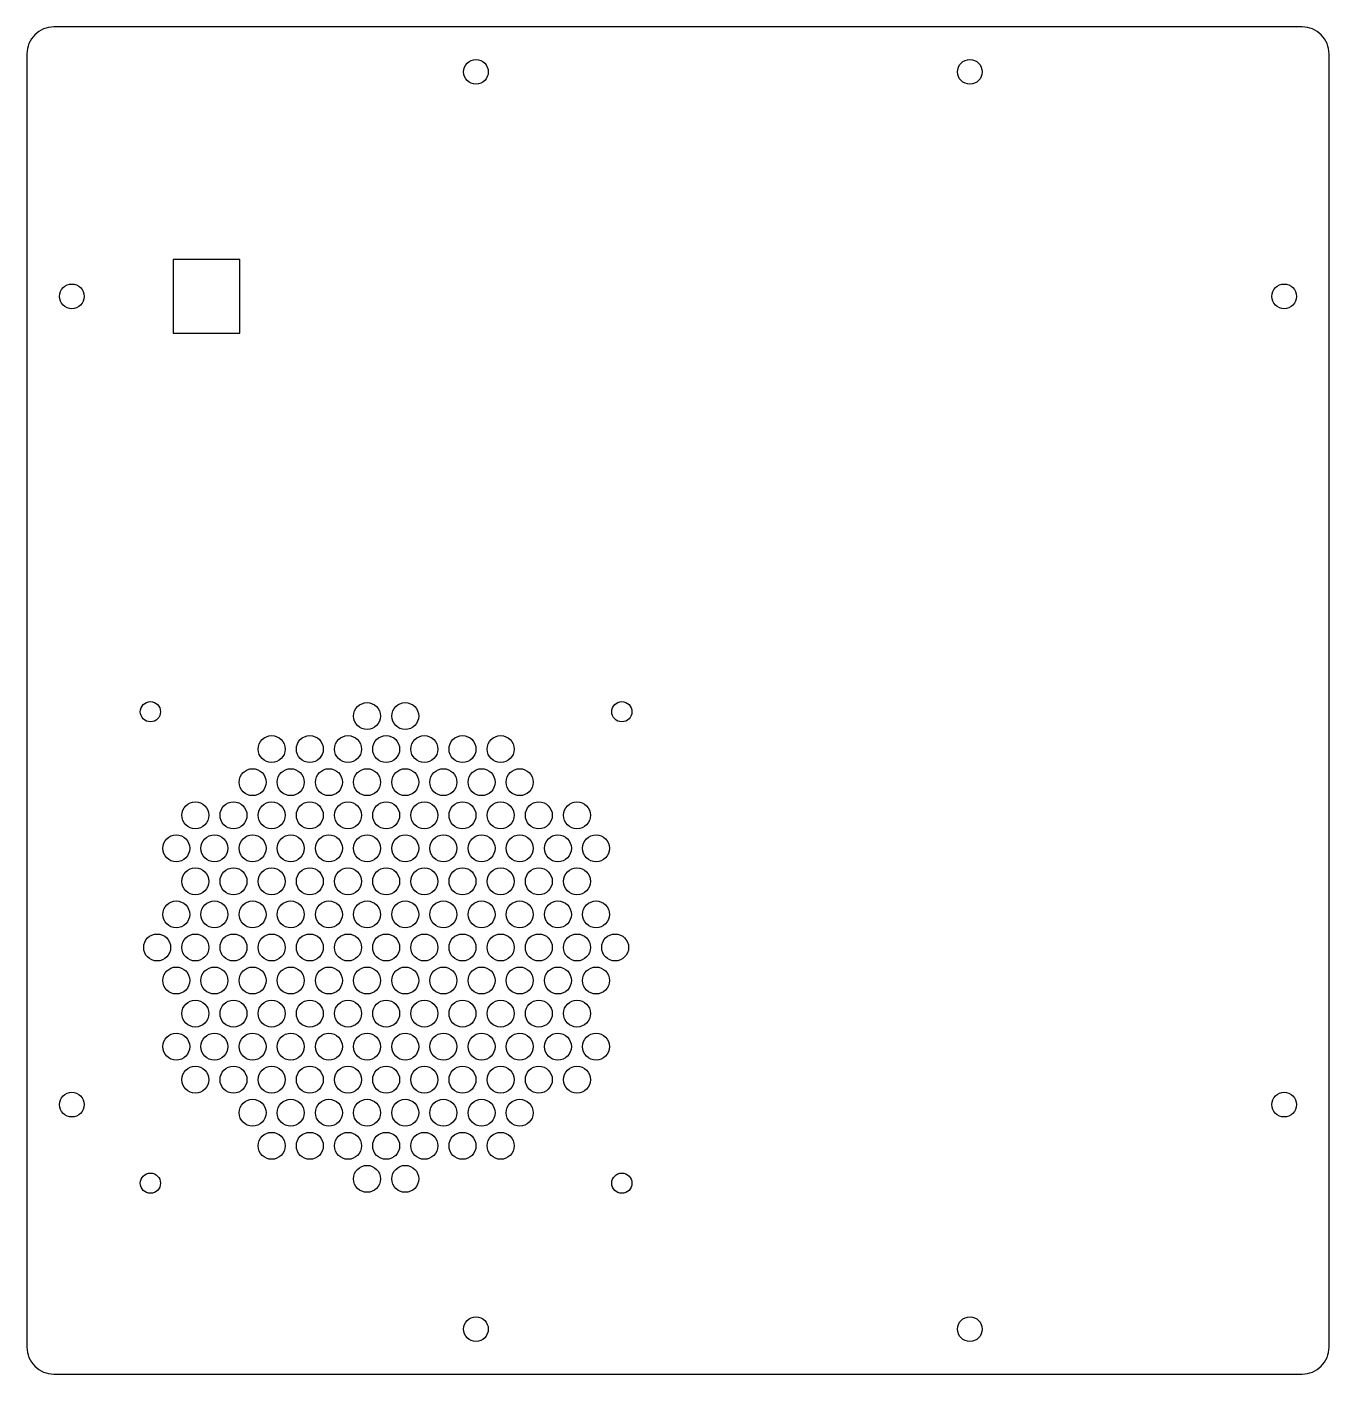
# Model space of a CAD drawing. Header units: millimetres. Extents: x 0 to 290, y 0 to 300.
import ezdxf

# ---------------------------------------------------------------- set-up
doc = ezdxf.new("R2010")
doc.units = ezdxf.units.MM
doc.layers.add('CUT', color=7, linetype='Continuous')

msp = doc.modelspace()

# ---------------------------------------------------------------- linework, layer by layer
at = {"layer": 'CUT'}
msp.add_lwpolyline([(6, 0), (284, 0, 0.414214), (290, 6), (290, 294, 0.414214), (284, 300), (6, 300, 0.414214), (0, 294), (0, 6, 0.414214)], format="xyb", close=True, dxfattribs=at)
msp.add_lwpolyline([(32.6, 231.8), (47.4, 231.8), (47.4, 248.2), (32.6, 248.2)], close=True, dxfattribs=at)
for centre, radius in [((100, 290), 2.75), ((210, 290), 2.75), ((10, 240), 2.75), ((280, 240), 2.75), ((27.5, 147.5), 2.25), ((75.75, 146.53), 3), ((84.25, 146.53), 3), ((132.5, 147.5), 2.25), ((54.5, 139.17), 3), ((63, 139.17), 3), ((71.5, 139.17), 3), ((80, 139.17), 3), ((88.5, 139.17), 3), ((97, 139.17), 3), ((105.5, 139.17), 3), ((50.25, 131.81), 3), ((58.75, 131.81), 3), ((67.25, 131.81), 3), ((75.75, 131.81), 3), ((84.25, 131.81), 3), ((92.75, 131.81), 3), ((101.25, 131.81), 3), ((109.75, 131.81), 3), ((37.5, 124.44), 3), ((46, 124.44), 3), ((54.5, 124.44), 3), ((63, 124.44), 3), ((71.5, 124.44), 3), ((80, 124.44), 3), ((88.5, 124.44), 3), ((97, 124.44), 3), ((105.5, 124.44), 3), ((114, 124.44), 3), ((122.5, 124.44), 3), ((33.25, 117.08), 3), ((41.75, 117.08), 3), ((50.25, 117.08), 3), ((58.75, 117.08), 3), ((67.25, 117.08), 3), ((75.75, 117.08), 3), ((84.25, 117.08), 3), ((92.75, 117.08), 3), ((101.25, 117.08), 3), ((109.75, 117.08), 3), ((118.25, 117.08), 3), ((126.75, 117.08), 3), ((37.5, 109.72), 3), ((46, 109.72), 3), ((54.5, 109.72), 3), ((63, 109.72), 3), ((71.5, 109.72), 3), ((80, 109.72), 3), ((88.5, 109.72), 3), ((97, 109.72), 3), ((105.5, 109.72), 3), ((114, 109.72), 3), ((122.5, 109.72), 3), ((33.25, 102.36), 3), ((41.75, 102.36), 3), ((50.25, 102.36), 3), ((58.75, 102.36), 3), ((67.25, 102.36), 3), ((75.75, 102.36), 3), ((84.25, 102.36), 3), ((92.75, 102.36), 3), ((101.25, 102.36), 3), ((109.75, 102.36), 3), ((118.25, 102.36), 3), ((126.75, 102.36), 3), ((29, 95), 3), ((37.5, 95), 3), ((46, 95), 3), ((54.5, 95), 3), ((63, 95), 3), ((71.5, 95), 3), ((80, 95), 3), ((88.5, 95), 3), ((97, 95), 3), ((105.5, 95), 3), ((114, 95), 3), ((122.5, 95), 3), ((131, 95), 3), ((33.25, 87.64), 3), ((41.75, 87.64), 3), ((50.25, 87.64), 3), ((58.75, 87.64), 3), ((67.25, 87.64), 3), ((75.75, 87.64), 3), ((84.25, 87.64), 3), ((92.75, 87.64), 3), ((101.25, 87.64), 3), ((109.75, 87.64), 3), ((118.25, 87.64), 3), ((126.75, 87.64), 3), ((37.5, 80.28), 3), ((46, 80.28), 3), ((54.5, 80.28), 3), ((63, 80.28), 3), ((71.5, 80.28), 3), ((80, 80.28), 3), ((88.5, 80.28), 3), ((97, 80.28), 3), ((105.5, 80.28), 3), ((114, 80.28), 3), ((122.5, 80.28), 3), ((33.25, 72.92), 3), ((41.75, 72.92), 3), ((50.25, 72.92), 3), ((58.75, 72.92), 3), ((67.25, 72.92), 3), ((75.75, 72.92), 3), ((84.25, 72.92), 3), ((92.75, 72.92), 3), ((101.25, 72.92), 3), ((109.75, 72.92), 3), ((118.25, 72.92), 3), ((126.75, 72.92), 3), ((37.5, 65.56), 3), ((46, 65.56), 3), ((54.5, 65.56), 3), ((63, 65.56), 3), ((71.5, 65.56), 3), ((80, 65.56), 3), ((88.5, 65.56), 3), ((97, 65.56), 3), ((105.5, 65.56), 3), ((114, 65.56), 3), ((122.5, 65.56), 3), ((10, 60), 2.75), ((50.25, 58.19), 3), ((58.75, 58.19), 3), ((67.25, 58.19), 3), ((75.75, 58.19), 3), ((84.25, 58.19), 3), ((92.75, 58.19), 3), ((101.25, 58.19), 3), ((109.75, 58.19), 3), ((280, 60), 2.75), ((54.5, 50.83), 3), ((63, 50.83), 3), ((71.5, 50.83), 3), ((80, 50.83), 3), ((88.5, 50.83), 3), ((97, 50.83), 3), ((105.5, 50.83), 3), ((75.75, 43.47), 3), ((84.25, 43.47), 3), ((27.5, 42.5), 2.25), ((132.5, 42.5), 2.25), ((100, 10), 2.75), ((210, 10), 2.75)]:
    msp.add_circle(centre, radius, dxfattribs=at)

doc.saveas('drawing.dxf')
